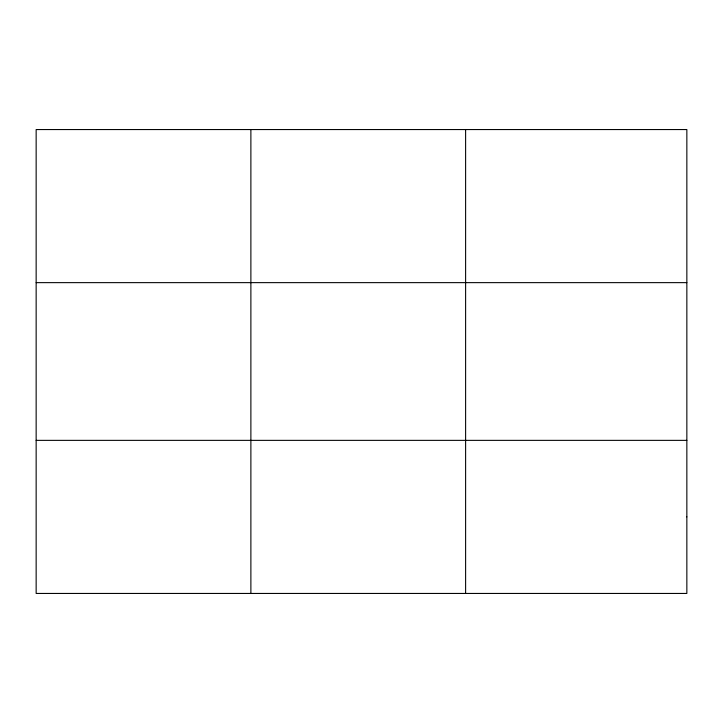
<?xml version="1.0" encoding="UTF-8"?>
<svg xmlns="http://www.w3.org/2000/svg" width="723" height="723" viewBox="0 0 723 723"><rect width="100%" height="100%" fill="white"/><g stroke="black" fill="none" stroke-linecap="round" stroke-linejoin="round"><path stroke-width="1.08" d="M250.881 593.447L250.881 129.553M465.612 593.447L465.612 129.553M36.15 282.639L686.85 282.639M36.15 440.361L686.85 440.361M686.85 516.9L686.85 593.447L36.15 593.447L36.15 129.553L686.85 129.553L686.85 516.9"/></g></svg>
